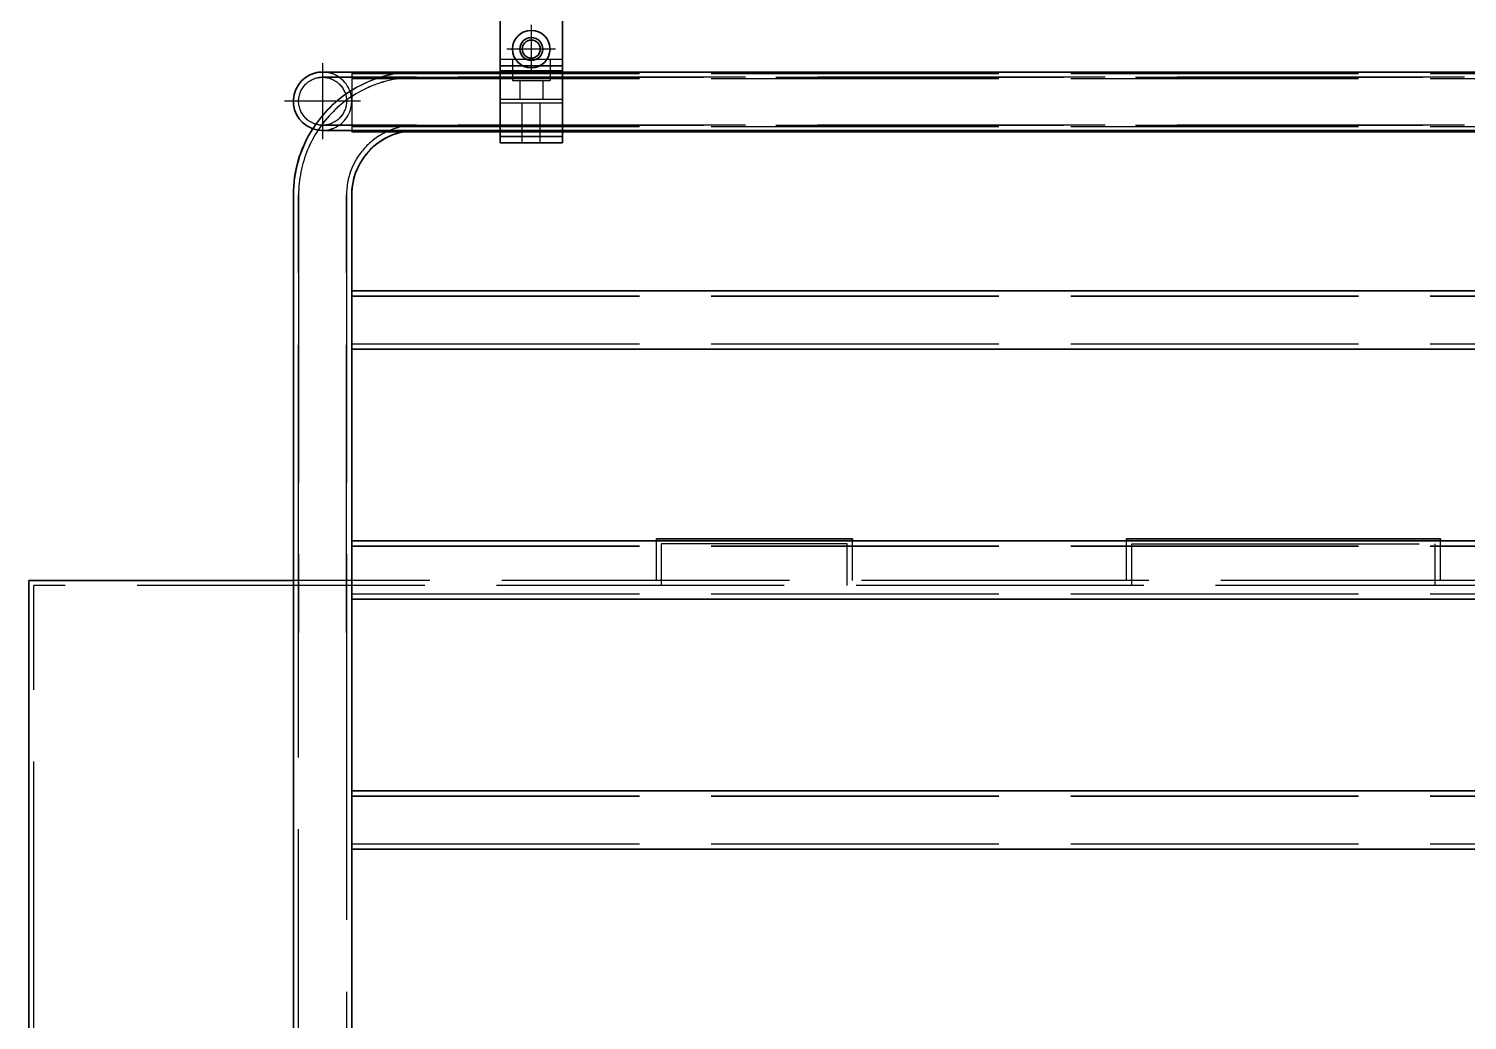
# Model space of a CAD drawing. Header units: millimetres. Extents: x -73083 to 81340, y -6859 to 6812.
# Drawn here: x -64224 to -63534, y 235 to 711 of the extents above; entities that cross this region are included whole.
import ezdxf

# ---------------------------------------------------------------- set-up
doc = ezdxf.new("R2010")
doc.units = ezdxf.units.MM
doc.linetypes.add('AM_ISO02W050', pattern=[7.5, 6, -1.5])
doc.linetypes.add('AM_ISO08W050', pattern=[18, 12, -1.5, 3, -1.5])
doc.layers.add('AM_7', color=2, linetype='AM_ISO08W050', lineweight=25)
doc.layers.add('AM_HID', color=1, linetype='AM_ISO02W050', lineweight=25)

msp = doc.modelspace()

# ---------------------------------------------------------------- linework, layer by layer
at = {"color": 7, "lineweight": 35, "ltscale": 23}
for p, q in [((-63998.32048, 742.77923), (-63998.32048, 658.77923)), ((-63968.32048, 658.77923), (-63968.32048, 742.77923)), ((-64083.59928, 689.7796), (-64038.4694, 689.77923)), ((-64038.47038, 689.7843), (-63998.31803, 689.7843)), ((-63998.32048, 689.77923), (-64038.4694, 689.77923)), ((-63998.32096, 689.78338), (-64038.46843, 689.78338)), ((-63016.43815, 689.78332), (-63968.32096, 689.78338)), ((-63016.43766, 689.77917), (-63968.32048, 689.77923)), ((-63968.31803, 689.7843), (-63016.44011, 689.7843)), ((-64083.42253, 661.77954), (-64038.4694, 661.77923)), ((-64069.46891, 661.77929), (-64069.46891, 661.14056)), ((-64069.46891, 661.14056), (-63998.32048, 661.14056)), ((-64044.71159, 661.12854), (-63998.31803, 661.12854)), ((-63998.32048, 661.77923), (-64038.4694, 661.77923)), ((-63998.32048, 658.77923), (-63998.32048, 655.77923)), ((-63968.32048, 658.77923), (-63998.32048, 658.77923)), ((-63998.32048, 655.77923), (-63968.32048, 655.77923)), ((-63998.31999, 655.7788), (-63998.31999, 655.76458)), ((-63998.31999, 655.76458), (-63968.31999, 655.76458)), ((-63016.43766, 661.77917), (-63968.32048, 661.77923)), ((-63968.32048, 661.14056), (-63016.43766, 661.1405)), ((-63968.32048, 655.77923), (-63968.32048, 658.77923)), ((-63968.31999, 655.76458), (-63968.31999, 655.7788)), ((-63968.31803, 661.12854), (-63016.44011, 661.12854)), ((-64097.47038, 445.76092), (-64097.47038, 630.78436)), ((-64097.46843, 420.76458), (-64097.46843, 630.76458)), ((-64069.46843, 630.76458), (-64069.46843, 584.76354)), ((-64069.47038, 584.78326), (-63016.44059, 584.78326)), ((-64069.46843, 584.76354), (-64069.46843, 556.76354)), ((-64069.46843, 584.76354), (-63016.43913, 584.76354)), ((-64069.46843, 556.76354), (-64069.46843, 464.76354)), ((-64069.46843, 556.76354), (-63016.43913, 556.76354)), ((-64069.47038, 464.78326), (-63923.30729, 464.78326)), ((-64069.46843, 464.76354), (-64069.46843, 436.76354)), ((-64069.46843, 464.76354), (-63016.43913, 464.76354)), ((-63876.27409, 465.76251), (-63923.30632, 465.76251)), ((-63923.30632, 464.76263), (-63923.30632, 465.76251)), ((-63829.24186, 465.76251), (-63876.27409, 465.76251)), ((-63829.24235, 464.78326), (-63697.72673, 464.78326)), ((-63829.24186, 464.76263), (-63829.24186, 465.76251)), ((-63697.72575, 464.76263), (-63697.72575, 465.76239)), ((-63697.72575, 465.76239), (-63547.0612, 465.76239)), ((-63547.06218, 464.78326), (-63016.44059, 464.78326)), ((-63547.0612, 464.76263), (-63547.0612, 465.76239)), ((-64097.4694, 445.76184), (-64224.43913, 445.7619)), ((-64224.43913, 45.7619), (-64224.43913, 445.7619)), ((-64069.46843, 436.76354), (-64069.46843, 420.76458)), ((-64069.46843, 436.76354), (-63016.43913, 436.76354)), ((-64097.46843, 15.76458), (-64097.46843, 420.76458)), ((-64069.46843, 344.76354), (-64069.46843, 420.76458)), ((-64069.46843, 344.76354), (-64069.46843, 316.76361)), ((-64069.46843, 344.76354), (-63016.43913, 344.76354)), ((-64069.46843, 224.76361), (-64069.46843, 316.76361)), ((-64069.46843, 316.76361), (-63016.43913, 316.76348))]:
    msp.add_line(p, q, dxfattribs=at)
msp.add_lwpolyline([(-64038.46843, 689.78338), (-64083.12077, 689.78308), (-64084.42399, 689.75042), (-64085.37468, 689.65264), (-64086.31706, 689.49023), (-64087.24577, 689.26391), (-64088.1569, 688.97473), (-64088.82585, 688.71734)], dxfattribs=at)
for radius in [9, 5.5, 4.338]:
    msp.add_circle((-63983.32048, 700.77923), radius, dxfattribs=at)
for centre, radius, start, end in [((-64083.46891, 675.77954), 14, 85.47151195, 247.51006286), ((-64038.47038, 630.78436), 59, 90.0000025, 90.89489389), ((-64083.46354, 675.80035), 14.02138, 247.52216596, 270.5606604), ((-64038.47038, 630.78436), 59, 147.37888493, 180.00000501), ((-64038.46843, 630.76458), 59, 147.36108546, 180.00000501), ((-64038.46843, 630.76458), 31, 101.4945825, 180.00000501)]:
    msp.add_arc(centre, radius, start, end, dxfattribs=at)
at = {"layer": 'AM_7', "ltscale": 23}
for p, q in [((-63983.32048, 712.47924), (-63983.32048, 689.07922)), ((-63971.62028, 700.77923), (-63995.02018, 700.77923)), ((-64083.46891, 693.97949), (-64083.46891, 657.57952)), ((-64065.26921, 675.77954), (-64101.66911, 675.77954))]:
    msp.add_line(p, q, dxfattribs=at)
at = {"layer": 'AM_HID', "ltscale": 23}
for p, q in [((-63968.32048, 690.24468), (-63998.32048, 690.24468)), ((-63968.32048, 690.24468), (-63998.32048, 690.24468)), ((-63968.31999, 695.76464), (-63998.31999, 695.76464)), ((-63998.31999, 692.76464), (-63968.31999, 692.76464)), ((-63968.31999, 692.76458), (-63998.31999, 692.76458)), ((-63968.31999, 690.26458), (-63998.31999, 690.26458)), ((-63968.31999, 690.26458), (-63998.31999, 690.26458)), ((-63968.31803, 695.7843), (-63998.31803, 695.7843)), ((-63998.31803, 692.78436), (-63968.31803, 692.78436)), ((-63968.31803, 692.7843), (-63998.31803, 692.7843)), ((-63968.31803, 690.2843), (-63998.31803, 690.2843)), ((-63968.31803, 690.2843), (-63998.31803, 690.2843)), ((-63968.31706, 690.23614), (-63998.31706, 690.23614)), ((-63968.31706, 690.23614), (-63998.31706, 690.23614)), ((-63992.31999, 695.76458), (-63992.31999, 685.76458)), ((-63992.31803, 695.7843), (-63992.31803, 685.7843)), ((-63974.31999, 695.76458), (-63974.31999, 685.76458)), ((-63974.31803, 695.7843), (-63974.31803, 685.7843)), ((-64069.46891, 689.14135), (-62988.46891, 689.14135)), ((-64069.46891, 689.14056), (-64069.46891, 675.14044)), ((-64069.46891, 689.14056), (-62988.46891, 689.1405)), ((-64069.46891, 686.64135), (-62988.46891, 686.64135)), ((-64069.46891, 686.64056), (-62988.46891, 686.6405)), ((-64069.46843, 689.14294), (-62988.46843, 689.14294)), ((-64069.46843, 689.14215), (-62988.46843, 689.14215)), ((-64069.46843, 686.64294), (-62988.46843, 686.64294)), ((-64069.46843, 686.64215), (-62988.46843, 686.64215)), ((-64069.4655, 689.13043), (-62988.4655, 689.13043)), ((-64069.4655, 689.12982), (-62988.4655, 689.12976)), ((-64069.4655, 689.12921), (-62988.4655, 689.12915)), ((-64069.4655, 689.12854), (-62988.4655, 689.12854)), ((-64069.4655, 686.63043), (-62988.4655, 686.63043)), ((-64069.4655, 686.62982), (-62988.4655, 686.62976)), ((-64069.4655, 686.62921), (-62988.4655, 686.62915)), ((-64069.4655, 686.62854), (-62988.4655, 686.62854)), ((-62845.47087, 689.7843), (-64038.47038, 689.7843)), ((-64038.47038, 687.2843), (-62845.47087, 687.2843)), ((-62845.47087, 687.2843), (-64038.47038, 687.2843)), ((-62845.46891, 687.27917), (-64038.4694, 687.27923)), ((-64038.46843, 689.76458), (-62845.46843, 689.76458)), ((-62845.46843, 689.76458), (-64038.46843, 689.76458)), ((-62845.46843, 687.28332), (-64038.46843, 687.28338)), ((-64038.46843, 687.26458), (-62845.46843, 687.26458)), ((-62845.46843, 687.26458), (-64038.46843, 687.26458)), ((-62845.4655, 689.77062), (-64038.4655, 689.77069)), ((-62845.46598, 689.76739), (-64038.4655, 689.76745)), ((-62845.4655, 687.27062), (-64038.4655, 687.27069)), ((-62845.46598, 687.26739), (-64038.4655, 687.26745)), ((-63968.32096, 689.78338), (-63998.32096, 689.78338)), ((-63968.32048, 689.77923), (-63998.32048, 689.77923)), ((-63998.31803, 689.7843), (-63968.31803, 689.7843)), ((-63992.31999, 685.76458), (-63974.31999, 685.76458)), ((-63992.31803, 685.7843), (-63974.31803, 685.7843)), ((-63988.81999, 685.76458), (-63988.81999, 676.76458)), ((-63988.81803, 685.7843), (-63988.81803, 676.7843)), ((-63977.81999, 685.76458), (-63977.81999, 676.76458)), ((-63977.81803, 685.7843), (-63977.81803, 676.7843)), ((-63998.31999, 676.76464), (-63968.31999, 676.76464)), ((-63998.31803, 676.78436), (-63968.31803, 676.78436)), ((-64069.46891, 675.14044), (-64069.46891, 661.77929)), ((-63968.31999, 674.76464), (-63998.31999, 674.76464)), ((-63968.31803, 674.78436), (-63998.31803, 674.78436)), ((-63987.65788, 655.76458), (-63987.65788, 674.76458)), ((-63987.65593, 655.7843), (-63987.65593, 674.7843)), ((-63978.9821, 655.76458), (-63978.9821, 674.76458)), ((-63978.98014, 655.7843), (-63978.98014, 674.7843)), ((-64069.46891, 663.64135), (-62988.46891, 663.64135)), ((-64069.46891, 663.64056), (-62988.46891, 663.6405)), ((-64069.46843, 663.64294), (-62988.46843, 663.64294)), ((-64069.46843, 663.64215), (-62988.46843, 663.64215)), ((-64069.4655, 663.63043), (-62988.4655, 663.63043)), ((-64069.4655, 663.62982), (-62988.4655, 663.62976)), ((-64069.4655, 663.62921), (-62988.4655, 663.62915)), ((-64069.4655, 663.62854), (-62988.4655, 663.62854)), ((-64038.47038, 664.2843), (-62845.47087, 664.2843)), ((-62845.47087, 664.2843), (-64038.47038, 664.2843)), ((-62845.46891, 664.27917), (-64038.4694, 664.27923)), ((-62845.46843, 664.28332), (-64038.46843, 664.28338)), ((-64038.46843, 664.26458), (-62845.46843, 664.26458)), ((-62845.46843, 664.26458), (-64038.46843, 664.26458)), ((-62845.4655, 664.27062), (-64038.4655, 664.27069)), ((-62845.46598, 664.26739), (-64038.4655, 664.26745)), ((-64083.32634, 661.77941), (-64083.42253, 661.77954)), ((-64069.46891, 661.14135), (-62988.46891, 661.14135)), ((-64069.46843, 661.14294), (-62988.46843, 661.14294)), ((-64069.46843, 661.14215), (-62988.46843, 661.14215)), ((-64069.4655, 661.13043), (-62988.4655, 661.13043)), ((-64069.4655, 661.12982), (-62988.4655, 661.12976)), ((-64069.4655, 661.12921), (-62988.4655, 661.12915)), ((-64069.4655, 661.12854), (-64044.71159, 661.12854)), ((-64038.47038, 661.7843), (-62845.47087, 661.7843)), ((-62845.47087, 661.7843), (-64038.47038, 661.7843)), ((-62845.46843, 661.78332), (-64038.46843, 661.78338)), ((-64038.46843, 661.76458), (-62845.46843, 661.76458)), ((-62845.46843, 661.76458), (-64038.46843, 661.76458)), ((-62845.4655, 661.77062), (-64038.4655, 661.77069)), ((-62845.46598, 661.76739), (-64038.4655, 661.76745)), ((-63968.32048, 661.77923), (-63998.32048, 661.77923)), ((-63968.32048, 661.31372), (-63998.32048, 661.31372)), ((-63968.32048, 661.31372), (-63998.32048, 661.31372)), ((-63998.32048, 661.14056), (-63968.32048, 661.14056)), ((-63998.32048, 658.77923), (-63968.32048, 658.77923)), ((-63968.31999, 661.26458), (-63998.31999, 661.26458)), ((-63968.31999, 661.26458), (-63998.31999, 661.26458)), ((-63968.31999, 658.76458), (-63998.31999, 658.76458)), ((-63998.31999, 658.76458), (-63968.31999, 658.76458)), ((-63968.31803, 661.2843), (-63998.31803, 661.2843)), ((-63968.31803, 661.2843), (-63998.31803, 661.2843)), ((-63998.31803, 661.12854), (-63968.31803, 661.12854)), ((-63968.31803, 658.78436), (-63998.31803, 658.78436)), ((-63998.31803, 658.78424), (-63968.31803, 658.78424)), ((-63968.31706, 661.30517), (-63998.31706, 661.30517)), ((-63968.31706, 661.30517), (-63998.31706, 661.30517)), ((-63968.31706, 658.77069), (-63998.31706, 658.77069)), ((-63998.31706, 658.77069), (-63968.31706, 658.77069)), ((-64097.47038, 630.78436), (-64097.47038, 420.78436)), ((-64097.46843, 630.76458), (-64097.46843, 420.76458)), ((-64094.97038, 420.78436), (-64094.97038, 630.78436)), ((-64094.97038, 630.78436), (-64094.97038, 420.78436)), ((-64094.96843, 420.76458), (-64094.96843, 630.76458)), ((-64094.96843, 630.76458), (-64094.96843, 420.76458)), ((-64071.97038, 420.78436), (-64071.97038, 630.78436)), ((-64071.97038, 630.78436), (-64071.97038, 420.78436)), ((-64071.96843, 420.76458), (-64071.96843, 630.76458)), ((-64071.96843, 630.76458), (-64071.96843, 420.76458)), ((-64069.47038, 420.78436), (-64069.47038, 630.78436)), ((-64069.47038, 630.78436), (-64069.47038, 420.78436)), ((-64069.46843, 420.76458), (-64069.46843, 630.76458)), ((-64069.47038, 584.78326), (-64069.47038, 584.76275)), ((-64069.47038, 582.28326), (-62988.47087, 582.28326)), ((-64069.46843, 584.76354), (-64069.46843, 556.76354)), ((-64069.46843, 582.26354), (-62988.46843, 582.26354)), ((-64069.47038, 559.28326), (-62988.47087, 559.28326)), ((-64069.46843, 559.26354), (-62988.46843, 559.26354)), ((-64069.47038, 556.78326), (-62988.47087, 556.78326)), ((-64069.47038, 464.78326), (-64069.47038, 464.76275)), ((-64069.46843, 464.76354), (-64069.46843, 436.76354)), ((-63923.30729, 464.78326), (-63829.24235, 464.78326)), ((-63923.30632, 445.76251), (-63923.30632, 464.76263)), ((-63876.27409, 463.26251), (-63920.80632, 463.26251)), ((-63920.80632, 443.26251), (-63920.80632, 463.26251)), ((-63831.74186, 463.26251), (-63876.27409, 463.26251)), ((-63831.74186, 443.26251), (-63831.74186, 463.26251)), ((-63829.24186, 445.76251), (-63829.24186, 464.76263)), ((-63697.72673, 464.78326), (-63547.06218, 464.78326)), ((-63697.72575, 445.76239), (-63697.72575, 464.76263)), ((-63695.22575, 443.26239), (-63695.22575, 463.26239)), ((-63695.22575, 463.26239), (-63549.5612, 463.26239)), ((-63549.5612, 443.26239), (-63549.5612, 463.26239)), ((-63547.0612, 445.76239), (-63547.0612, 464.76263)), ((-64069.47038, 462.28326), (-62988.47087, 462.28326)), ((-64069.46843, 462.26354), (-62988.46843, 462.26354)), ((-62826.93913, 443.26184), (-64221.93913, 443.2619)), ((-64221.93913, 48.2619), (-64221.93913, 443.2619)), ((-64097.47038, 420.78436), (-64097.47038, 445.76092)), ((-62824.43913, 445.76177), (-64097.4694, 445.76184)), ((-64069.47038, 439.28326), (-62988.47087, 439.28326)), ((-64069.47038, 436.78326), (-62988.47087, 436.78326)), ((-64069.46843, 439.26354), (-62988.46843, 439.26354)), ((-64097.47038, 45.76092), (-64097.47038, 420.78436)), ((-64094.97038, 15.78436), (-64094.97038, 420.78436)), ((-64094.96843, 15.76458), (-64094.96843, 420.76458)), ((-64071.97038, 420.78436), (-64071.97038, 15.78436)), ((-64071.96843, 420.76458), (-64071.96843, 15.76458)), ((-64069.47038, 15.78436), (-64069.47038, 420.78436)), ((-64069.47038, 344.78326), (-64069.47038, 344.76275)), ((-64069.47038, 344.78326), (-62988.47087, 344.78326)), ((-64069.47038, 342.28326), (-62988.47087, 342.28326)), ((-64069.46843, 316.76361), (-64069.46843, 344.76354)), ((-64069.46843, 342.26354), (-62988.46843, 342.26354)), ((-64069.47038, 319.28326), (-62988.47087, 319.28326)), ((-64069.46843, 319.26354), (-62988.46843, 319.26354)), ((-64069.47038, 316.78326), (-62988.47087, 316.78326))]:
    msp.add_line(p, q, dxfattribs=at)
for points in [[(-64038.4655, 689.77069), (-64083.11686, 689.77044), (-64084.42057, 689.73779), (-64085.37175, 689.64001), (-64086.31364, 689.4776), (-64087.24284, 689.25128), (-64088.15397, 688.96209)], [(-64038.46843, 687.28338), (-64082.88932, 687.28308), (-64083.44059, 687.28308), (-64083.44499, 687.28308), (-64083.42839, 687.28302), (-64083.3488, 687.28228), (-64083.33561, 687.28179), (-64083.33854, 687.28112), (-64083.7653, 687.27093), (-64085.03483, 687.17596), (-64085.80827, 687.04254), (-64086.57096, 686.85662), (-64087.8693, 686.40765)], [(-64038.4655, 687.27069), (-64082.88639, 687.27044), (-64083.43913, 687.27044), (-64083.44108, 687.27044), (-64083.42546, 687.27038), (-64083.34538, 687.26965), (-64083.33268, 687.26916), (-64083.33561, 687.26849), (-64083.76237, 687.2583), (-64085.03093, 687.16333), (-64085.80534, 687.0299), (-64086.56803, 686.84399), (-64087.31657, 686.60644)], [(-64079.06999, 686.4049), (-64080.36833, 686.85363), (-64081.13151, 687.03936), (-64081.90495, 687.17266), (-64083.52116, 687.27587), (-64083.59147, 687.27789), (-64083.59538, 687.27819), (-64083.5944, 687.27856), (-64083.54948, 687.27923), (-64082.26237, 687.27947), (-64038.4694, 687.27923)], [(-64079.61686, 686.60437), (-64080.15251, 686.77563), (-64081.12809, 687.02752), (-64081.67253, 687.1477), (-64082.68327, 687.24096), (-64083.56218, 687.26489), (-64083.59538, 687.26623), (-64083.59343, 687.26666), (-64083.54655, 687.26733), (-64082.25944, 687.26763), (-64038.4655, 687.26745)], [(-64078.77995, 688.96014), (-64079.69108, 689.24914), (-64080.61979, 689.47534), (-64081.56218, 689.63763), (-64082.51286, 689.73516), (-64083.46843, 689.76763), (-64083.46989, 689.76763), (-64083.42057, 689.76763), (-64080.90202, 689.76757), (-64038.4655, 689.76745)], [(-64087.86784, 665.15411), (-64086.56999, 664.70544), (-64085.8068, 664.51965), (-64085.03288, 664.38635), (-64083.3112, 664.28344), (-64083.26335, 664.28186), (-64083.26188, 664.28161), (-64083.26432, 664.28118), (-64083.43766, 664.2796), (-64083.44499, 664.27954), (-64083.11979, 664.27947), (-64038.4694, 664.27923)], [(-64087.31511, 664.93096), (-64086.76432, 664.75689), (-64085.80339, 664.50781), (-64085.31315, 664.38812), (-64084.2487, 664.29431), (-64083.25895, 664.27044), (-64083.25212, 664.26995), (-64083.25553, 664.26934), (-64083.43425, 664.2677), (-64083.44108, 664.26763), (-64083.11686, 664.26763), (-64038.4655, 664.26745)], [(-64038.46843, 664.28338), (-64083.00993, 664.28308), (-64083.50358, 664.28314), (-64083.55143, 664.28363), (-64083.55436, 664.28381), (-64083.52018, 664.2854), (-64081.903, 664.39019), (-64081.12858, 664.52362), (-64080.36589, 664.70953), (-64079.06803, 665.15844)], [(-64038.4655, 664.27069), (-64083.21012, 664.27044), (-64083.5485, 664.27099), (-64083.55143, 664.27117), (-64083.51725, 664.27276), (-64081.89909, 664.37756), (-64081.12565, 664.51098), (-64080.36296, 664.69689), (-64079.61393, 664.93444)], [(-64038.46843, 661.78338), (-64083.00993, 661.78308), (-64083.41276, 661.78308), (-64083.4362, 661.78308), (-64083.30143, 661.78375), (-64082.51335, 661.81567), (-64081.56218, 661.91345), (-64080.62028, 662.07586), (-64079.69108, 662.30224), (-64078.77995, 662.59143), (-64078.111, 662.84875)], [(-64088.15202, 662.57519), (-64087.24089, 662.28613), (-64086.31169, 662.05999), (-64085.36979, 661.8977), (-64084.41862, 661.8001), (-64083.00846, 661.76763), (-64038.4655, 661.76745)], [(-64038.4655, 661.77069), (-64083.00651, 661.77044), (-64083.40934, 661.77044), (-64083.43327, 661.77044), (-64083.42936, 661.77044), (-64082.50993, 661.80303), (-64081.55925, 661.90081), (-64080.61686, 662.06323), (-64079.68815, 662.28961), (-64078.77702, 662.57879)]]:
    msp.add_lwpolyline(points, dxfattribs=at)
msp.add_circle((-64083.46891, 675.77954), 11.5, dxfattribs=at)
for centre, radius, start, end in [((-64038.47038, 630.78436), 59, 90.0000025, 180.00000501), ((-64038.46843, 630.76458), 59, 89.99999567, 180.00000501), ((-64038.47038, 630.78436), 56.5, 90.0000025, 180.00000501), ((-64038.47038, 630.78436), 56.5, 90.0000025, 180.00000501), ((-64038.46843, 630.76458), 56.5, 89.99999567, 180.00000501), ((-64038.46843, 630.76458), 56.5, 89.99999567, 180.00000501), ((-64083.46891, 675.77954), 14, 247.51006286, 85.47151195), ((-64038.47038, 630.78436), 59, 90.89489389, 147.37888493), ((-64038.46843, 630.76458), 59, 89.99999567, 147.36108546), ((-64083.47331, 675.76177), 14.01821, 67.52028583, 90.5136259), ((-64038.47038, 630.78436), 33.5, 90.0000025, 180.00000501), ((-64038.47038, 630.78436), 33.5, 90.0000025, 180.00000501), ((-64038.46843, 630.76458), 33.5, 89.99999567, 180.00000501), ((-64038.46843, 630.76458), 33.5, 89.99999567, 180.00000501), ((-64038.47038, 630.78436), 31, 90.0000025, 180.00000501), ((-64038.47038, 630.78436), 31, 90.0000025, 180.00000501), ((-64038.46843, 630.76458), 31, 89.99999567, 180.00000501), ((-64038.46843, 630.76458), 30.99999, 90.0000025, 101.49458933)]:
    msp.add_arc(centre, radius, start, end, dxfattribs=at)

doc.saveas('drawing.dxf')
